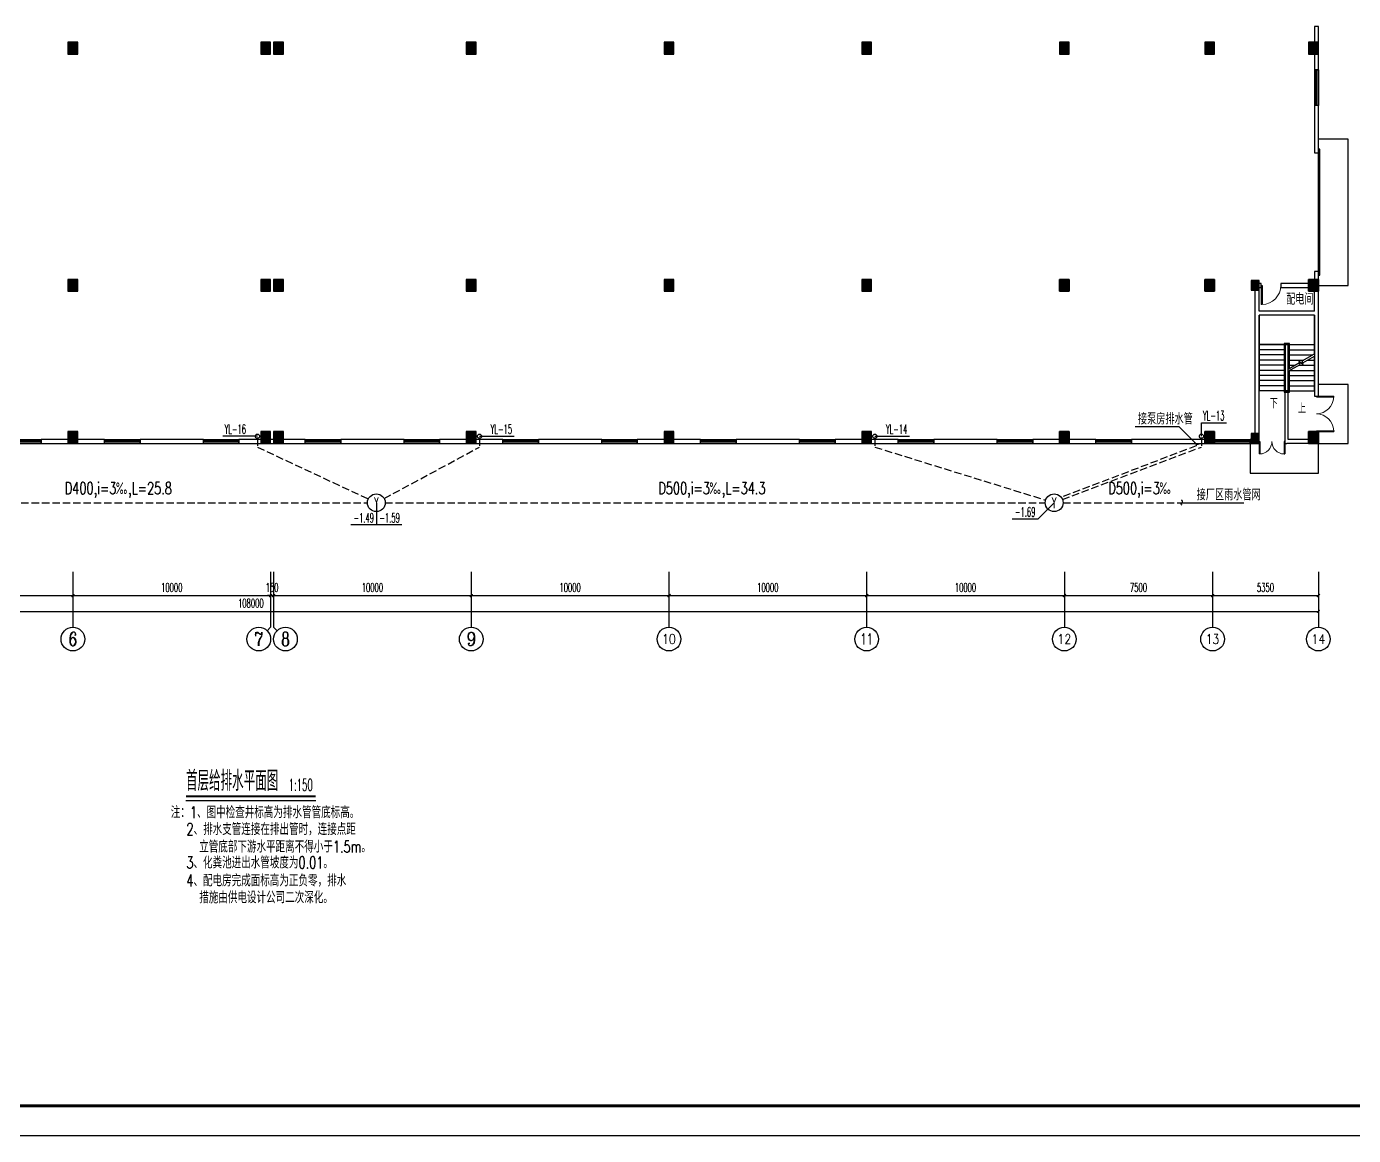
# Model space of a CAD drawing. Extents: x -620248 to 571765, y -684907 to -323071.
# Drawn here: x -190654 to -123532, y -431204 to -375081 of the extents above; entities that cross this region are included whole.
import ezdxf
from ezdxf.enums import TextEntityAlignment as Align

# ---------------------------------------------------------------- set-up
doc = ezdxf.new("R2010")
doc.units = 0
doc.header["$LTSCALE"] = 1000
doc.header["$MEASUREMENT"] = 0
doc.linetypes.add('DASH', pattern=[0.35, 0.25, -0.1])
for name, color, linetype in [('2', 2, 'Continuous'), ('4', 4, 'Continuous'), ('AXIS', 3, 'Continuous'), ('AXIS_TEXT', 7, 'Continuous'), ('DIM_SYMB', 3, 'Continuous'), ('PIPE-污水', 5, 'DASH'), ('PIPE-雨水', 222, 'DASH'), ('PUB_HATCH', 8, 'Continuous'), ('PUB_TITLE', 4, 'Continuous'), ('STAIR', 2, 'Continuous'), ('TWT_LEAD', 3, 'Continuous'), ('TWT_SYMB', 3, 'Continuous'), ('TWT_TEXT', 7, 'Continuous'), ('VPIPE-雨水', 222, 'DASH'), ('WALL', 7, 'Continuous'), ('WELL_雨水', 2, 'Continuous'), ('WINDOW', 4, 'Continuous')]:
    doc.layers.add(name, color=color, linetype=linetype)
doc.styles.add('_TCH_AXIS', font='COMPLEX', dxfattribs={"bigfont": 'GBCBIG'})
doc.styles.add('_TCH_DIM', font='SIMPLEX.shx', dxfattribs={"width": 0.8, "bigfont": 'GBCBIG.shx'})
doc.styles.add('_TCH_DIM_T3', font='SIMPLEX.shx', dxfattribs={"width": 0.564706, "bigfont": 'GBCBIG.shx'})
doc.styles.add('COMPLEX', font='COMPLEX')
doc.styles.add('天正', font='SIMPLEX.shx', dxfattribs={"width": 0.7, "bigfont": 'HZTXT.shx'})
doc.dimstyles.new('_TCH_ARCH&&150', dxfattribs={"dimtxt": 446.25, "dimasz": 150, "dimexe": 375, "dimexo": 450, "dimgap": 189.375, "dimtad": 1, "dimdec": 0, "dimzin": 0, "dimdsep": 46, "dimtxsty": '_TCH_DIM_T3', "dimblk": 'ARCHTICK', "dimcen": 0.09, "dimclrt": 7, "dimazin": 2, "dimtfac": 1, "dimtdec": 0, "dimtix": 1, "dimtmove": 2, "dimatfit": 3, "dimfxl": 1, "dimtolj": 1, "dimtzin": 0, "dimarcsym": 0})

# ---------------------------------------------------------------- blocks, each defined once
blk = doc.blocks.new('A$C2E844E90')
at = {"layer": 'PUB_HATCH'}
for points in [[(44750, -19700), (45250, -19700), (45250, -19100), (44750, -19100)], [(54500, -19700), (55000, -19700), (55000, -19100), (54500, -19100)], [(55150, -19700), (55650, -19700), (55650, -19100), (55150, -19100)], [(64900, -19700), (65400, -19700), (65400, -19100), (64900, -19100)], [(74900, -19700), (75400, -19700), (75400, -19100), (74900, -19100)], [(84900, -19700), (85400, -19700), (85400, -19100), (84900, -19100)], [(94900, -19700), (95400, -19700), (95400, -19100), (94900, -19100)], [(102250, -19700), (102750, -19700), (102750, -19100), (102250, -19100)], [(107500, -19700), (108000, -19700), (108000, -19100), (107500, -19100)], [(44750, -31700), (45250, -31700), (45250, -31100), (44750, -31100)], [(54500, -31700), (55000, -31700), (55000, -31100), (54500, -31100)], [(55150, -31700), (55650, -31700), (55650, -31100), (55150, -31100)], [(64900, -31700), (65400, -31700), (65400, -31100), (64900, -31100)], [(74900, -31700), (75400, -31700), (75400, -31100), (74900, -31100)], [(84900, -31700), (85400, -31700), (85400, -31100), (84900, -31100)], [(94900, -31700), (95400, -31700), (95400, -31100), (94900, -31100)], [(102250, -31700), (102750, -31700), (102750, -31100), (102250, -31100)], [(105000, -31150), (104600, -31150), (104600, -31650), (105000, -31650)], [(107500, -31700), (108000, -31700), (108000, -31100), (107500, -31100)], [(44750, -39400), (45250, -39400), (45250, -38800), (44750, -38800)], [(54500, -39400), (55000, -39400), (55000, -38800), (54500, -38800)], [(55150, -39400), (55650, -39400), (55650, -38800), (55150, -38800)], [(64900, -39400), (65400, -39400), (65400, -38800), (64900, -38800)], [(74900, -39400), (75400, -39400), (75400, -38800), (74900, -38800)], [(84900, -39400), (85400, -39400), (85400, -38800), (84900, -38800)], [(94900, -39400), (95400, -39400), (95400, -38800), (94900, -38800)], [(102250, -39400), (102750, -39400), (102750, -38800), (102250, -38800)], [(105000, -38900), (104600, -38900), (104600, -39400), (105000, -39400)], [(107500, -39400), (108000, -39400), (108000, -38800), (107500, -38800)]]:
    blk.add_hatch(color=7, dxfattribs=at).paths.add_polyline_path(points)
at = {"layer": 'WALL'}
for points in [[(45250, -19100), (44750, -19100), (44750, -19700), (45250, -19700)], [(55000, -19100), (54500, -19100), (54500, -19700), (55000, -19700)], [(55650, -19100), (55150, -19100), (55150, -19700), (55650, -19700)], [(65400, -19100), (64900, -19100), (64900, -19700), (65400, -19700)], [(75400, -19100), (74900, -19100), (74900, -19700), (75400, -19700)], [(85400, -19100), (84900, -19100), (84900, -19700), (85400, -19700)], [(95400, -19100), (94900, -19100), (94900, -19700), (95400, -19700)], [(102750, -19100), (102250, -19100), (102250, -19700), (102750, -19700)], [(108000, -19100), (107500, -19100), (107500, -19700), (108000, -19700)], [(45250, -31100), (44750, -31100), (44750, -31700), (45250, -31700)], [(55000, -31100), (54500, -31100), (54500, -31700), (55000, -31700)], [(55650, -31100), (55150, -31100), (55150, -31700), (55650, -31700)], [(65400, -31100), (64900, -31100), (64900, -31700), (65400, -31700)], [(75400, -31100), (74900, -31100), (74900, -31700), (75400, -31700)], [(85400, -31100), (84900, -31100), (84900, -31700), (85400, -31700)], [(95400, -31100), (94900, -31100), (94900, -31700), (95400, -31700)], [(102750, -31100), (102250, -31100), (102250, -31700), (102750, -31700)], [(104600, -31650), (105000, -31650), (105000, -31150), (104600, -31150)], [(108000, -31100), (107500, -31100), (107500, -31700), (108000, -31700)], [(45250, -38800), (44750, -38800), (44750, -39400), (45250, -39400)], [(55000, -38800), (54500, -38800), (54500, -39400), (55000, -39400)], [(55650, -38800), (55150, -38800), (55150, -39400), (55650, -39400)], [(65400, -38800), (64900, -38800), (64900, -39400), (65400, -39400)], [(75400, -38800), (74900, -38800), (74900, -39400), (75400, -39400)], [(85400, -38800), (84900, -38800), (84900, -39400), (85400, -39400)], [(95400, -38800), (94900, -38800), (94900, -39400), (95400, -39400)], [(102750, -38800), (102250, -38800), (102250, -39400), (102750, -39400)], [(104600, -39400), (105000, -39400), (105000, -38900), (104600, -38900)], [(108000, -38800), (107500, -38800), (107500, -39400), (108000, -39400)]]:
    blk.add_lwpolyline(points, close=True, dxfattribs=at)
blk = doc.blocks.new('$DorLib2D$00000002')
for p, q in [((-0.5, 0), (-0.5, 0.4875)), ((-0.475, 0.4875), (-0.5, 0.4875)), ((-0.475, 0), (-0.475, 0.4875)), ((0.475, 0), (0.475, 0.4875)), ((0.475, 0.4875), (0.5, 0.4875)), ((0.5, 0), (0.5, 0.4875)), ((-0.5, 0), (-0.475, 0)), ((0.5, 0), (0.475, 0))]:
    blk.add_line(p, q)
at = {"lineweight": 13}
for centre, start, end in [((-0.4875, 0), 0, 88.53072), ((0.4875, 0), 91.46928, 180)]:
    blk.add_arc(centre, 0.4875, start, end, dxfattribs=at)
blk = doc.blocks.new('$DorLib2D$00000126')
at = {"color": 0, "linetype": 'Continuous'}
for p, q in [((-0.532, 0.5), (-0.532, 0.9)), ((0.532, 0.9), (0.532, 0.5))]:
    blk.add_line(p, q, dxfattribs=at)
at = {"color": 0, "linetype": 'DASH'}
for p, q in [((-0.532, 0.9), (0.532, 0.9)), ((-0.532, 0.5), (0.532, 0.5))]:
    blk.add_line(p, q, dxfattribs=at)
blk = doc.blocks.new('_ArchTick')
at = {"color": 0, "linetype": 'ByBlock', "const_width": 0.4}
blk.add_lwpolyline([(-0.5, -0.5), (0.5, 0.5)], dxfattribs=at)
blk = doc.blocks.new('*D212')
at = {"layer": 'AXIS', "color": 0, "lineweight": -2, "transparency": 16777216}
for p, q in [((7700, 1550), (7700, -375)), ((115700, 1550), (115700, -375)), ((7700, 0), (115700, 0))]:
    blk.add_line(p, q, dxfattribs=at)
at = {"layer": 'Defpoints', "color": 0, "transparency": 16777216}
for p in [(7700, 2000), (115700, 2000), (115700, 0)]:
    blk.add_point(p, dxfattribs=at)
at = {"layer": 'AXIS', "color": 0, "lineweight": -2, "transparency": 16777216, "xscale": 150, "yscale": 150, "zscale": 150, "rotation": 180}
blk.add_blockref('_ArchTick', (7700, 0), dxfattribs=at)
at = {"layer": 'AXIS', "color": 0, "lineweight": -2, "transparency": 16777216, "xscale": 150, "yscale": 150, "zscale": 150}
blk.add_blockref('_ArchTick', (115700, 0), dxfattribs=at)
at = {"layer": 'AXIS', "color": 7, "transparency": 16777216, "insert": (61700, 412), "char_height": 446.2, "attachment_point": 5, "style": '_TCH_DIM_T3'}
blk.add_mtext('\\A1;108000', dxfattribs=at)
blk = doc.blocks.new('*D217')
at = {"layer": 'AXIS', "color": 0, "lineweight": -2, "transparency": 16777216}
for p, q in [((42700, 1550), (42700, 425)), ((52700, 1550), (52700, 425)), ((42700, 800), (52700, 800))]:
    blk.add_line(p, q, dxfattribs=at)
at = {"layer": 'Defpoints', "color": 0, "transparency": 16777216}
for p in [(42700, 2000), (52700, 2000), (52700, 800)]:
    blk.add_point(p, dxfattribs=at)
at = {"layer": 'AXIS', "color": 0, "lineweight": -2, "transparency": 16777216, "xscale": 150, "yscale": 150, "zscale": 150, "rotation": 180}
blk.add_blockref('_ArchTick', (42700, 800), dxfattribs=at)
at = {"layer": 'AXIS', "color": 0, "lineweight": -2, "transparency": 16777216, "xscale": 150, "yscale": 150, "zscale": 150}
blk.add_blockref('_ArchTick', (52700, 800), dxfattribs=at)
at = {"layer": 'AXIS', "color": 7, "transparency": 16777216, "insert": (47700, 1212), "char_height": 446.2, "attachment_point": 5, "style": '_TCH_DIM_T3'}
blk.add_mtext('\\A1;10000', dxfattribs=at)
blk = doc.blocks.new('*D218')
at = {"layer": 'AXIS', "color": 0, "lineweight": -2, "transparency": 16777216}
for p, q in [((52700, 1550), (52700, 425)), ((62700, 1550), (62700, 425)), ((52700, 800), (62700, 800))]:
    blk.add_line(p, q, dxfattribs=at)
at = {"layer": 'Defpoints', "color": 0, "transparency": 16777216}
for p in [(52700, 2000), (62700, 2000), (62700, 800)]:
    blk.add_point(p, dxfattribs=at)
at = {"layer": 'AXIS', "color": 0, "lineweight": -2, "transparency": 16777216, "xscale": 150, "yscale": 150, "zscale": 150, "rotation": 180}
blk.add_blockref('_ArchTick', (52700, 800), dxfattribs=at)
at = {"layer": 'AXIS', "color": 0, "lineweight": -2, "transparency": 16777216, "xscale": 150, "yscale": 150, "zscale": 150}
blk.add_blockref('_ArchTick', (62700, 800), dxfattribs=at)
at = {"layer": 'AXIS', "color": 7, "transparency": 16777216, "insert": (57700, 1212), "char_height": 446.2, "attachment_point": 5, "style": '_TCH_DIM_T3'}
blk.add_mtext('\\A1;10000', dxfattribs=at)
blk = doc.blocks.new('*D219')
at = {"layer": 'AXIS', "color": 0, "lineweight": -2, "transparency": 16777216}
for p, q in [((62700, 1550), (62700, 425)), ((62850, 1550), (62850, 425)), ((62700, 800), (62550, 800)), ((62700, 800), (62850, 800)), ((62850, 800), (63000, 800))]:
    blk.add_line(p, q, dxfattribs=at)
at = {"layer": 'Defpoints', "color": 0, "transparency": 16777216}
for p in [(62700, 2000), (62850, 2000), (62850, 800)]:
    blk.add_point(p, dxfattribs=at)
at = {"layer": 'AXIS', "color": 0, "lineweight": -2, "transparency": 16777216, "xscale": 150, "yscale": 150, "zscale": 150}
blk.add_blockref('_ArchTick', (62700, 800), dxfattribs=at)
at = {"layer": 'AXIS', "color": 0, "lineweight": -2, "transparency": 16777216, "xscale": 150, "yscale": 150, "zscale": 150, "rotation": 180}
blk.add_blockref('_ArchTick', (62850, 800), dxfattribs=at)
at = {"layer": 'AXIS', "color": 7, "transparency": 16777216, "insert": (62775, 1212), "char_height": 446.2, "attachment_point": 5, "style": '_TCH_DIM_T3'}
blk.add_mtext('\\A1;150', dxfattribs=at)
blk = doc.blocks.new('*D220')
at = {"layer": 'AXIS', "color": 0, "lineweight": -2, "transparency": 16777216}
for p, q in [((62850, 1550), (62850, 425)), ((72850, 1550), (72850, 425)), ((62850, 800), (72850, 800))]:
    blk.add_line(p, q, dxfattribs=at)
at = {"layer": 'Defpoints', "color": 0, "transparency": 16777216}
for p in [(62850, 2000), (72850, 2000), (72850, 800)]:
    blk.add_point(p, dxfattribs=at)
at = {"layer": 'AXIS', "color": 0, "lineweight": -2, "transparency": 16777216, "xscale": 150, "yscale": 150, "zscale": 150, "rotation": 180}
blk.add_blockref('_ArchTick', (62850, 800), dxfattribs=at)
at = {"layer": 'AXIS', "color": 0, "lineweight": -2, "transparency": 16777216, "xscale": 150, "yscale": 150, "zscale": 150}
blk.add_blockref('_ArchTick', (72850, 800), dxfattribs=at)
at = {"layer": 'AXIS', "color": 7, "transparency": 16777216, "insert": (67850, 1212), "char_height": 446.2, "attachment_point": 5, "style": '_TCH_DIM_T3'}
blk.add_mtext('\\A1;10000', dxfattribs=at)
blk = doc.blocks.new('*D221')
at = {"layer": 'AXIS', "color": 0, "lineweight": -2, "transparency": 16777216}
for p, q in [((72850, 1550), (72850, 425)), ((82850, 1550), (82850, 425)), ((72850, 800), (82850, 800))]:
    blk.add_line(p, q, dxfattribs=at)
at = {"layer": 'Defpoints', "color": 0, "transparency": 16777216}
for p in [(72850, 2000), (82850, 2000), (82850, 800)]:
    blk.add_point(p, dxfattribs=at)
at = {"layer": 'AXIS', "color": 0, "lineweight": -2, "transparency": 16777216, "xscale": 150, "yscale": 150, "zscale": 150, "rotation": 180}
blk.add_blockref('_ArchTick', (72850, 800), dxfattribs=at)
at = {"layer": 'AXIS', "color": 0, "lineweight": -2, "transparency": 16777216, "xscale": 150, "yscale": 150, "zscale": 150}
blk.add_blockref('_ArchTick', (82850, 800), dxfattribs=at)
at = {"layer": 'AXIS', "color": 7, "transparency": 16777216, "insert": (77850, 1212), "char_height": 446.2, "attachment_point": 5, "style": '_TCH_DIM_T3'}
blk.add_mtext('\\A1;10000', dxfattribs=at)
blk = doc.blocks.new('*D222')
at = {"layer": 'AXIS', "color": 0, "lineweight": -2, "transparency": 16777216}
for p, q in [((82850, 1550), (82850, 425)), ((92850, 1550), (92850, 425)), ((82850, 800), (92850, 800))]:
    blk.add_line(p, q, dxfattribs=at)
at = {"layer": 'Defpoints', "color": 0, "transparency": 16777216}
for p in [(82850, 2000), (92850, 2000), (92850, 800)]:
    blk.add_point(p, dxfattribs=at)
at = {"layer": 'AXIS', "color": 0, "lineweight": -2, "transparency": 16777216, "xscale": 150, "yscale": 150, "zscale": 150, "rotation": 180}
blk.add_blockref('_ArchTick', (82850, 800), dxfattribs=at)
at = {"layer": 'AXIS', "color": 0, "lineweight": -2, "transparency": 16777216, "xscale": 150, "yscale": 150, "zscale": 150}
blk.add_blockref('_ArchTick', (92850, 800), dxfattribs=at)
at = {"layer": 'AXIS', "color": 7, "transparency": 16777216, "insert": (87850, 1212), "char_height": 446.2, "attachment_point": 5, "style": '_TCH_DIM_T3'}
blk.add_mtext('\\A1;10000', dxfattribs=at)
blk = doc.blocks.new('*D223')
at = {"layer": 'AXIS', "color": 0, "lineweight": -2, "transparency": 16777216}
for p, q in [((92850, 1550), (92850, 425)), ((102850, 1550), (102850, 425)), ((92850, 800), (102850, 800))]:
    blk.add_line(p, q, dxfattribs=at)
at = {"layer": 'Defpoints', "color": 0, "transparency": 16777216}
for p in [(92850, 2000), (102850, 2000), (102850, 800)]:
    blk.add_point(p, dxfattribs=at)
at = {"layer": 'AXIS', "color": 0, "lineweight": -2, "transparency": 16777216, "xscale": 150, "yscale": 150, "zscale": 150, "rotation": 180}
blk.add_blockref('_ArchTick', (92850, 800), dxfattribs=at)
at = {"layer": 'AXIS', "color": 0, "lineweight": -2, "transparency": 16777216, "xscale": 150, "yscale": 150, "zscale": 150}
blk.add_blockref('_ArchTick', (102850, 800), dxfattribs=at)
at = {"layer": 'AXIS', "color": 7, "transparency": 16777216, "insert": (97850, 1212), "char_height": 446.2, "attachment_point": 5, "style": '_TCH_DIM_T3'}
blk.add_mtext('\\A1;10000', dxfattribs=at)
blk = doc.blocks.new('*D224')
at = {"layer": 'AXIS', "color": 0, "lineweight": -2, "transparency": 16777216}
for p, q in [((102850, 1550), (102850, 425)), ((110350, 1550), (110350, 425)), ((102850, 800), (110350, 800))]:
    blk.add_line(p, q, dxfattribs=at)
at = {"layer": 'Defpoints', "color": 0, "transparency": 16777216}
for p in [(102850, 2000), (110350, 2000), (110350, 800)]:
    blk.add_point(p, dxfattribs=at)
at = {"layer": 'AXIS', "color": 0, "lineweight": -2, "transparency": 16777216, "xscale": 150, "yscale": 150, "zscale": 150, "rotation": 180}
blk.add_blockref('_ArchTick', (102850, 800), dxfattribs=at)
at = {"layer": 'AXIS', "color": 0, "lineweight": -2, "transparency": 16777216, "xscale": 150, "yscale": 150, "zscale": 150}
blk.add_blockref('_ArchTick', (110350, 800), dxfattribs=at)
at = {"layer": 'AXIS', "color": 7, "transparency": 16777216, "insert": (106600, 1212), "char_height": 446.2, "attachment_point": 5, "style": '_TCH_DIM_T3'}
blk.add_mtext('\\A1;7500', dxfattribs=at)
blk = doc.blocks.new('*D225')
at = {"layer": 'AXIS', "color": 0, "lineweight": -2, "transparency": 16777216}
for p, q in [((110350, 1550), (110350, 425)), ((115700, 1550), (115700, 425)), ((110350, 800), (115700, 800))]:
    blk.add_line(p, q, dxfattribs=at)
at = {"layer": 'Defpoints', "color": 0, "transparency": 16777216}
for p in [(110350, 2000), (115700, 2000), (115700, 800)]:
    blk.add_point(p, dxfattribs=at)
at = {"layer": 'AXIS', "color": 0, "lineweight": -2, "transparency": 16777216, "xscale": 150, "yscale": 150, "zscale": 150, "rotation": 180}
blk.add_blockref('_ArchTick', (110350, 800), dxfattribs=at)
at = {"layer": 'AXIS', "color": 0, "lineweight": -2, "transparency": 16777216, "xscale": 150, "yscale": 150, "zscale": 150}
blk.add_blockref('_ArchTick', (115700, 800), dxfattribs=at)
at = {"layer": 'AXIS', "color": 7, "transparency": 16777216, "insert": (113025, 1212), "char_height": 446.2, "attachment_point": 5, "style": '_TCH_DIM_T3'}
blk.add_mtext('\\A1;5350', dxfattribs=at)
blk = doc.blocks.new('$DorLib2D$00000001')
for p, q in [((0.45, 0.975), (0.5, 0.975)), ((0.45, 0), (0.45, 0.975)), ((0.5, 0), (0.5, 0.975)), ((0.5, 0), (0.45, 0))]:
    blk.add_line(p, q)
at = {"lineweight": 13}
blk.add_arc((0.475, 0), 0.975, 91.46928, 180, dxfattribs=at)
blk = doc.blocks.new('$TCHSYS$WIN2D')
for p, q in [((-0.5, 0.5), (0.5, 0.5)), ((-0.5, 0.5), (-0.5, -0.5)), ((0.5, 0.5), (0.5, -0.5)), ((0.5, 0.167), (-0.5, 0.167)), ((0.5, -0.167), (-0.5, -0.167)), ((-0.5, -0.5), (0.5, -0.5))]:
    blk.add_line(p, q)
blk = doc.blocks.new('_AXISO')
blk.add_circle((0, 0), 0.5)
at = {"layer": 'AXIS_TEXT', "style": 'COMPLEX', "width": 1.041667}
blk.add_attdef('A', text='', height=0.56, dxfattribs=at).set_placement((-0.25, -0.28), (0.25, -0.28), align=Align.FIT)
blk = doc.blocks.new('$TWTSYS$00000247')
at = {"elevation": 0}
blk.add_lwpolyline([(7, -101, -0.575183), (0, 0, 0.604745), (-11, 101, 16.924828)], format="xyb", dxfattribs=at)
blk = doc.blocks.new('$TwtSys$00000187')
blk.add_circle((0, 0, 0), 0.5)
blk = doc.blocks.new('A$C1DF5696A')
at = {"color": 6}
for points in [[(102600, 16800), (103100, 16800), (103100, 16200), (102600, 16200)], [(109950, 16800), (110450, 16800), (110450, 16200), (109950, 16200)], [(115200, 16800), (115700, 16800), (115700, 16200), (115200, 16200)], [(102600, 9100), (103100, 9100), (103100, 8500), (102600, 8500)], [(109950, 9100), (110450, 9100), (110450, 8500), (109950, 8500)], [(115200, 9100), (115700, 9100), (115700, 8500), (115200, 8500)]]:
    blk.add_lwpolyline(points, close=True, dxfattribs=at)
at = {"layer": '4'}
for p, q in [((117200, 11491.2), (115700, 11491.2)), ((117200, 8500), (117200, 11491.2)), ((115700, 8500), (117200, 8500))]:
    blk.add_line(p, q, dxfattribs=at)
for points in [[(115700, 16500), (117200, 16500), (117200, 23900), (115700, 23900)], [(112250, 8500), (112250, 7000), (115700, 7000), (115700, 8500)]]:
    blk.add_lwpolyline(points, dxfattribs=at)
at = {"layer": 'AXIS'}
for p, q in [((52700, 2000), (52700, -800)), ((62700, 2000), (62700, -800)), ((62850, 2000), (62850, -800)), ((72850, 2000), (72850, -800)), ((82850, 2000), (82850, -800)), ((92850, 2000), (92850, -800)), ((102850, 2000), (102850, -800)), ((110350, 2000), (110350, -800)), ((115700, 2000), (115700, -800)), ((62524.3, -975.7), (62700, -800)), ((63025.7, -975.7), (62850, -800))]:
    blk.add_line(p, q, dxfattribs=at)
at = {"layer": 'DIM_SYMB'}
for points in [[(113362.9, 10964.8, 0, 0, 0), (113362.9, 12682.3, 120, 0, 0), (113362.9, 13132.3, 0, 0, 0)], [(114798.7, 10712, 0, 0, 0), (114798.7, 11928.9, 120, 0, 0), (114798.7, 12378.9, 0, 0, 0)]]:
    blk.add_lwpolyline(points, format="xyseb", dxfattribs=at)
at = {"layer": 'STAIR'}
for p, q in [((115500, 15000), (112700, 15000)), ((112700, 15000), (112700, 13500)), ((115500, 13500), (115500, 15000)), ((112700, 13500), (112700, 11160)), ((113965, 13500), (112700, 13500)), ((112700, 13500), (113965, 13500)), ((114235, 13560), (113965, 13560)), ((113965, 13560), (113965, 11100)), ((114025, 13500), (114025, 11160)), ((114175, 13500), (114025, 13500)), ((114025, 13500), (114025, 11160)), ((114025, 13500), (114175, 13500)), ((114175, 12265.2), (114175, 13500)), ((114175, 12265.2), (114175, 13500)), ((114235, 12299.9), (114235, 13560)), ((114235, 13500), (115500, 13500)), ((114235, 13500), (115500, 13500)), ((115500, 13030.2), (115500, 13500)), ((113965, 13240), (112700, 13240)), ((113965, 12980), (112700, 12980)), ((114235, 13240), (115500, 13240)), ((114235, 12980), (115413, 12980)), ((114884.6, 12674.9), (115500, 13030.2)), ((114911.4, 12574.9), (115500, 12914.8)), ((115500, 11160), (115500, 12914.8)), ((113965, 12720), (112700, 12720)), ((113965, 12460), (112700, 12460)), ((113965, 12200), (112700, 12200)), ((114175, 12265.2), (114746.3, 12595.1)), ((114175, 12149.8), (114773.1, 12495.1)), ((114175, 11160), (114175, 12149.8)), ((114175, 11160), (114175, 12149.8)), ((114235, 12720), (114962.7, 12720)), ((114235, 12460), (114512.3, 12460)), ((114235, 11100), (114235, 12184.4)), ((114262, 12200), (115500, 12200)), ((114712.3, 12460), (115500, 12460)), ((114773.1, 12495.1), (114726.9, 12667.4)), ((114726.9, 12667.4), (114933, 12494.5)), ((114933, 12494.5), (114884.6, 12674.9)), ((115162.7, 12720), (115500, 12720)), ((113965, 11940), (112700, 11940)), ((113965, 11680), (112700, 11680)), ((113965, 11420), (112700, 11420)), ((114235, 11940), (115500, 11940)), ((114235, 11680), (115500, 11680)), ((114235, 11420), (115500, 11420)), ((113965, 11160), (112700, 11160)), ((113965, 11100), (114235, 11100)), ((114025, 11160), (114175, 11160)), ((114175, 11160), (114025, 11160)), ((114235, 11160), (115500, 11160))]:
    blk.add_line(p, q, dxfattribs=at)
at = {"layer": 'WALL'}
for p, q in [((115700, 29600), (115500, 29600)), ((115500, 29600), (115500, 27400)), ((115700, 27400), (115700, 29600)), ((115500, 27400), (115700, 27400)), ((115700, 25600), (115500, 25600)), ((115500, 25600), (115500, 23200)), ((115700, 23200), (115700, 25600)), ((115500, 23200), (115700, 23200)), ((115700, 17200), (115500, 17200)), ((115500, 17200), (115500, 16600)), ((115700, 16500), (115700, 17200)), ((112800, 16600), (112500, 16600)), ((112500, 15100), (112500, 16600)), ((112700, 16400), (112800, 16400)), ((112700, 15200), (112700, 16400)), ((112800, 16400), (112800, 16600)), ((115500, 16600), (113800, 16600)), ((113800, 16600), (113800, 16400)), ((113800, 16400), (115500, 16400)), ((115500, 15200), (115500, 16400)), ((115700, 15100), (115700, 16500)), ((112500, 8700), (112500, 15100)), ((115500, 15200), (112700, 15200)), ((115500, 15000), (112700, 15000)), ((112700, 8700), (112700, 15000)), ((115500, 15000), (115500, 10900)), ((115700, 10900), (115700, 15100)), ((114025, 8700), (114025, 13560)), ((114025, 13560), (114175, 13560)), ((114175, 8700), (114175, 13560)), ((115500, 10900), (115700, 10900)), ((115700, 9100), (115500, 9100)), ((115500, 9100), (115500, 8700)), ((115700, 8500), (115700, 9100)), ((54300, 8700), (51100, 8700)), ((51100, 8700), (51100, 8500)), ((51100, 8500), (54300, 8500)), ((54300, 8500), (54300, 8700)), ((59300, 8700), (56100, 8700)), ((56100, 8700), (56100, 8500)), ((56100, 8500), (59300, 8500)), ((59300, 8500), (59300, 8700)), ((64450, 8700), (61100, 8700)), ((61100, 8700), (61100, 8500)), ((61100, 8500), (64450, 8500)), ((64450, 8500), (64450, 8700)), ((69450, 8700), (66250, 8700)), ((66250, 8700), (66250, 8500)), ((66250, 8500), (69450, 8500)), ((69450, 8500), (69450, 8700)), ((74450, 8700), (71250, 8700)), ((71250, 8700), (71250, 8500)), ((71250, 8500), (74450, 8500)), ((74450, 8500), (74450, 8700)), ((79450, 8700), (76250, 8700)), ((76250, 8700), (76250, 8500)), ((76250, 8500), (79450, 8500)), ((79450, 8500), (79450, 8700)), ((84450, 8700), (81250, 8700)), ((81250, 8700), (81250, 8500)), ((81250, 8500), (84450, 8500)), ((84450, 8500), (84450, 8700)), ((89450, 8700), (86250, 8700)), ((86250, 8700), (86250, 8500)), ((86250, 8500), (89450, 8500)), ((89450, 8500), (89450, 8700)), ((94450, 8700), (91250, 8700)), ((91250, 8700), (91250, 8500)), ((91250, 8500), (94450, 8500)), ((94450, 8500), (94450, 8700)), ((99450, 8700), (96250, 8700)), ((96250, 8700), (96250, 8500)), ((96250, 8500), (99450, 8500)), ((99450, 8500), (99450, 8700)), ((104450, 8700), (101250, 8700)), ((101250, 8700), (101250, 8500)), ((101250, 8500), (104450, 8500)), ((104450, 8500), (104450, 8700)), ((110450, 8700), (106250, 8700)), ((106250, 8700), (106250, 8500)), ((106250, 8500), (110450, 8500)), ((110450, 8500), (110450, 8700)), ((112500, 8700), (112250, 8700)), ((112250, 8700), (112250, 8500)), ((112250, 8500), (112600, 8500)), ((112600, 8500), (112700, 8500)), ((112700, 8500), (112700, 8700)), ((114025, 8700), (114000, 8700)), ((114000, 8700), (114000, 8500)), ((114000, 8500), (114100, 8500)), ((115700, 8500), (114100, 8500)), ((115500, 8700), (114175, 8700))]:
    blk.add_line(p, q, dxfattribs=at)
blk.add_blockref('A$C2E844E90', (7700, 47900))
at = {"layer": 'AXIS'}
ref = blk.add_blockref('_AXISO', (52700, -1400), dxfattribs=dict(at, xscale=1200, yscale=1200, zscale=1200))
ref.add_attrib('A', '6', dxfattribs={"layer": 'AXIS_TEXT', "height": 698.9, "style": '_TCH_AXIS'}).set_placement((52467, -1749.5), (52933, -1749.5), align=Align.FIT)
ref = blk.add_blockref('_AXISO', (62100, -1400), dxfattribs=dict(at, xscale=1200, yscale=1200, zscale=1200))
ref.add_attrib('A', '7', dxfattribs={"layer": 'AXIS_TEXT', "height": 698.9, "style": '_TCH_AXIS'}).set_placement((61867, -1749.5), (62333, -1749.5), align=Align.FIT)
ref = blk.add_blockref('_AXISO', (63450, -1400), dxfattribs=dict(at, xscale=1200, yscale=1200, zscale=1200))
ref.add_attrib('A', '8', dxfattribs={"layer": 'AXIS_TEXT', "height": 698.9, "style": '_TCH_AXIS'}).set_placement((63217, -1749.5), (63683, -1749.5), align=Align.FIT)
ref = blk.add_blockref('_AXISO', (72850, -1400), dxfattribs=dict(at, xscale=1200, yscale=1200, zscale=1200))
ref.add_attrib('A', '9', dxfattribs={"layer": 'AXIS_TEXT', "height": 698.9, "style": '_TCH_AXIS'}).set_placement((72617, -1749.5), (73083, -1749.5), align=Align.FIT)
ref = blk.add_blockref('_AXISO', (82850, -1400), dxfattribs=dict(at, xscale=1200, yscale=1200, zscale=1200))
ref.add_attrib('A', '10', dxfattribs={"layer": 'AXIS_TEXT', "height": 492.67, "style": '_TCH_AXIS'}).set_placement((82509.8, -1646.3), (83190.2, -1646.3), align=Align.FIT)
ref = blk.add_blockref('_AXISO', (92850, -1400), dxfattribs=dict(at, xscale=1200, yscale=1200, zscale=1200))
ref.add_attrib('A', '11', dxfattribs={"layer": 'AXIS_TEXT', "height": 553.14, "style": '_TCH_AXIS'}).set_placement((92533.9, -1676.6), (93166.1, -1676.6), align=Align.FIT)
ref = blk.add_blockref('_AXISO', (102850, -1400), dxfattribs=dict(at, xscale=1200, yscale=1200, zscale=1200))
ref.add_attrib('A', '12', dxfattribs={"layer": 'AXIS_TEXT', "height": 492.67, "style": '_TCH_AXIS'}).set_placement((102509.8, -1646.3), (103190.2, -1646.3), align=Align.FIT)
ref = blk.add_blockref('_AXISO', (110350, -1400), dxfattribs=dict(at, xscale=1200, yscale=1200, zscale=1200))
ref.add_attrib('A', '13', dxfattribs={"layer": 'AXIS_TEXT', "height": 492.67, "style": '_TCH_AXIS'}).set_placement((110009.8, -1646.3), (110690.2, -1646.3), align=Align.FIT)
ref = blk.add_blockref('_AXISO', (115700, -1400), dxfattribs=dict(at, xscale=1200, yscale=1200, zscale=1200))
ref.add_attrib('A', '14', dxfattribs={"layer": 'AXIS_TEXT', "height": 471.11, "style": '_TCH_AXIS'}).set_placement((115352.3, -1635.6), (116047.7, -1635.6), align=Align.FIT)
at = {"layer": 'WINDOW'}
for name, p, xscale, yscale, zscale, rotation in [('$TCHSYS$WIN2D', (115600, 26500), -1800, -200, -1800, 90), ('$DorLib2D$00000126', (115600, 20200), 6000, -200, 6000, 90), ('$DorLib2D$00000001', (113300, 16500), 1000, 1000, 1000, 180), ('$DorLib2D$00000002', (115600, 10000), 1800, -1800, 1800, 90), ('$TCHSYS$WIN2D', (50200, 8600), -1800, 200, -1800, 179.9999999997923), ('$TCHSYS$WIN2D', (55200, 8600), -1800, 200, -1800, 179.9999999997923), ('$TCHSYS$WIN2D', (60200, 8600), -1800, 200, -1800, 179.9999999997923), ('$TCHSYS$WIN2D', (65350, 8600), -1800, 200, -1800, 179.9999999997923), ('$TCHSYS$WIN2D', (70350, 8600), -1800, 200, -1800, 179.9999999997923), ('$TCHSYS$WIN2D', (75350, 8600), -1800, 200, -1800, 179.9999999997923), ('$TCHSYS$WIN2D', (80350, 8600), -1800, 200, -1800, 179.9999999997923), ('$TCHSYS$WIN2D', (85350, 8600), -1800, 200, -1800, 179.9999999997923), ('$TCHSYS$WIN2D', (90350, 8600), -1800, 200, -1800, 179.9999999997923), ('$TCHSYS$WIN2D', (95350, 8600), -1800, 200, -1800, 179.9999999997923), ('$TCHSYS$WIN2D', (100350, 8600), -1800, 200, -1800, 179.9999999997923), ('$TCHSYS$WIN2D', (105350, 8600), -1800, 200, -1800, 179.9999999997923), ('$TCHSYS$WIN2D', (111350, 8600), -1800, 200, -1800, 179.9999999997923), ('$DorLib2D$00000002', (113350, 8600), 1300, 1300, 1300, 179.9999999916979)]:
    blk.add_blockref(name, p, dxfattribs=dict(at, xscale=xscale, yscale=yscale, zscale=zscale, rotation=rotation))
at = {"layer": 'DIM_SYMB', "color": 7, "style": '_TCH_DIM', "width": 0.8}
for s, p in [('下', (113248.9, 10282.3)), ('上', (114673.6, 10029.5))]:
    blk.add_text(s, height=506.4, dxfattribs=at).set_placement(p)
at = {"layer": 'TWT_TEXT', "style": '_TCH_DIM', "width": 0.8}
blk.add_text('配电间', height=578.72, dxfattribs=at).set_placement((114067.8, 15521.4))
at = {"layer": 'AXIS'}
for p1, p2, distance, picture, middle in [((7700, 2000), (115700, 2000), -2000, '*D212', (61700, 412.5)), ((42700, 2000), (52700, 2000), -1200, '*D217', (47700, 1212.5)), ((52700, 2000), (62700, 2000), -1200, '*D218', (57700, 1212.5)), ((62700, 2000), (62850, 2000), -1200, '*D219', (62775, 1212.5)), ((62850, 2000), (72850, 2000), -1200, '*D220', (67850, 1212.5)), ((72850, 2000), (82850, 2000), -1200, '*D221', (77850, 1212.5)), ((82850, 2000), (92850, 2000), -1200, '*D222', (87850, 1212.5)), ((92850, 2000), (102850, 2000), -1200, '*D223', (97850, 1212.5)), ((102850, 2000), (110350, 2000), -1200, '*D224', (106600, 1212.5)), ((110350, 2000), (115700, 2000), -1200, '*D225', (113025, 1212.5))]:
    dim = blk.add_aligned_dim(p1=p1, p2=p2, distance=distance, dimstyle='_TCH_ARCH&&150', dxfattribs=at)
    dim.commit()
    dim.dimension.update_dxf_attribs({"geometry": picture, "text_midpoint": middle})

msp = doc.modelspace()

# ---------------------------------------------------------------- linework, layer by layer
at = {"layer": 'DIM_SYMB', "const_width": 105}
msp.add_lwpolyline([(-182588, -414039.7), (-176026.7, -414039.7)], dxfattribs=at)
at = {"layer": 'DIM_SYMB'}
msp.add_lwpolyline([(-182588, -414249.7), (-176026.7, -414249.7)], dxfattribs=at)
at = {"layer": 'PIPE-污水', "linetype": 'DASH', "ltscale": 1.5}
for p, q in [((-131484, -396307.6), (-138276.4, -398884.6)), ((-131484, -396208.4), (-131484, -396307.6))]:
    msp.add_line(p, q, dxfattribs=at)
at = {"layer": 'PIPE-雨水', "linetype": 'DASH', "ltscale": 1.5}
for p, q in [((-178972.8, -395920.2), (-178972.8, -396365.2)), ((-167741.9, -395920.2), (-167741.9, -396365.2)), ((-147741.9, -395920.2), (-147741.9, -396365.2)), ((-131222.8, -395920.2), (-131222.8, -396365.2)), ((-178972.8, -396365.2), (-173367.2, -398989.8)), ((-172563.6, -398966.9), (-167741.9, -396365.2)), ((-147741.9, -396365.2), (-139102.7, -399047.2)), ((-138252, -399021.6), (-131222.8, -396365.2)), ((-198272.8, -399180.6), (-173409.7, -399180.6)), ((-172509.7, -399180.6), (-139122.9, -399180.6)), ((-138222.9, -399180.6), (-132211.7, -399180.6))]:
    msp.add_line(p, q, dxfattribs=at)
at = {"layer": 'PUB_TITLE'}
msp.add_lwpolyline([(-247209.4, -431203.7), (-89559.4, -431203.7), (-89559.4, -342103.7), (-247209.4, -342103.7)], close=True, dxfattribs=at)
at = {"layer": 'PUB_TITLE', "const_width": 150}
msp.add_lwpolyline([(-243459.4, -429703.7), (-91059.4, -429703.7), (-91059.4, -343603.7), (-243459.4, -343603.7)], close=True, dxfattribs=at)
at = {"layer": 'TWT_LEAD'}
for p, q in [((-132350.6, -395341.9), (-134571.3, -395341.9)), ((-131483.7, -396208.7), (-132350.6, -395341.9)), ((-131222.8, -395815.2), (-131222.8, -395131.8)), ((-131222.8, -395131.8), (-129961.2, -395131.8)), ((-179458.9, -395815.2), (-180720.6, -395815.2)), ((-178972.8, -395815.2), (-179458.9, -395815.2)), ((-167741.9, -395815.2), (-167255.8, -395815.2)), ((-167255.8, -395815.2), (-165994.1, -395815.2)), ((-147741.9, -395815.2), (-147255.8, -395815.2)), ((-147255.8, -395815.2), (-145994.1, -395815.2)), ((-172959.7, -399180.6), (-172959.7, -400305.4)), ((-138672.9, -399180.6), (-139499.9, -400007.6)), ((-132211.7, -399180.6), (-131589.4, -399180.6)), ((-131589.4, -399180.6), (-129069.9, -399180.6)), ((-139499.9, -400007.6), (-140791.6, -400007.6)), ((-172959.7, -400305.4), (-174251.4, -400305.4)), ((-171667.4, -400305.4), (-172959.7, -400305.4))]:
    msp.add_line(p, q, dxfattribs=at)
at = {"layer": 'TWT_SYMB'}
for points in [[(-187715.6, -398980.6, 0, 0, 0), (-184513.6, -398980.6, 120, 0, 0), (-184063.6, -398980.6, 0, 0, 0)], [(-157690.6, -398980.6, 0, 0, 0), (-154488.6, -398980.6, 120, 0, 0), (-154038.6, -398980.6, 0, 0, 0)], [(-135589, -398980.6, 0, 0, 0), (-133501.6, -398980.6, 120, 0, 0), (-133051.6, -398980.6, 0, 0, 0)]]:
    msp.add_lwpolyline(points, format="xyseb", dxfattribs=at)
at = {"layer": 'VPIPE-雨水', "linetype": 'Continuous'}
for centre in [(-178972.8, -395815.2), (-167741.9, -395815.2), (-147741.9, -395815.2), (-131222.8, -395815.2)]:
    msp.add_circle(centre, 105, dxfattribs=at)

# ---------------------------------------------------------------- block references
at = {"layer": '2', "xscale": 1.3, "yscale": 1.3, "zscale": 1.3, "rotation": 90}
msp.add_blockref('$TWTSYS$00000247', (-131484.1, -396208.7, 0), dxfattribs=at)
at = {"layer": '2', "xscale": 1.3, "yscale": 1.3, "zscale": 1.3}
msp.add_blockref('$TWTSYS$00000247', (-132212, -399180.6, 0), dxfattribs=at)
at = {"layer": 'WALL'}
msp.add_blockref('A$C1DF5696A', (-241007.3, -404680.6), dxfattribs=at)
at = {"layer": 'WELL_雨水', "xscale": 900, "yscale": 900, "zscale": 900}
for p in [(-172959.7, -399180.6), (-138672.9, -399180.6)]:
    msp.add_blockref('$TwtSys$00000187', p, dxfattribs=at)

# ---------------------------------------------------------------- texts
at = {"layer": 'DIM_SYMB', "color": 7}
for s, height, style, width, p in [('首层给排水平面图', 1012.77, '_TCH_DIM', 0.8, (-182588, -413762.7)), ('1:150', 600, '天正', 0.525, (-177391.7, -413762.7))]:
    msp.add_text(s, height=height, dxfattribs=dict(at, style=style, width=width)).set_placement(p)
at = {"layer": 'TWT_LEAD', "color": 7}
for s, height, style, width, p in [('接泵房排水管', 578.72, '_TCH_DIM', 0.8, (-134436.2, -395221.9)), ('YL-13', 480, '天正', 0.525, (-131150, -395011.8)), ('YL-16', 480, '天正', 0.525, (-180641.7, -395695.2)), ('YL-15', 480, '天正', 0.525, (-167183, -395695.2)), ('YL-14', 480, '天正', 0.525, (-147189, -395695.2)), ('接厂区雨水管网', 578.72, '_TCH_DIM', 0.8, (-131463.2, -399060.6)), ('-1.49', 480, '天正', 0.525, (-174115.6, -400185.4)), ('-1.69', 480, '天正', 0.525, (-140655.7, -399887.6))]:
    msp.add_text(s, height=height, dxfattribs=dict(at, style=style, width=width)).set_placement(p)
at = {"layer": 'TWT_SYMB', "color": 7, "style": '天正', "width": 0.7}
for s, p in [('D400,i=3‰,L=25.8', (-188719.6, -398746.3)), ('D500,i=3‰,L=34.3', (-158694.6, -398746.3)), ('D500,i=3‰', (-135935.7, -398746.3))]:
    msp.add_text(s, height=600, dxfattribs=at).set_placement(p)
at = {"layer": 'TWT_TEXT', "style": '天正'}
for s, height, width, p in [('Y', 540, 0.525, (-173067.7, -399450.6)), ('Y', 540, 0.525, (-138780.9, -399450.6)), ('-1.59', 480, 0.525, (-172805.1, -400185.4)), ('注：1、图中检查井标高为排水管管底标高。', 600, 0.7, (-183357.5, -415147.5)), ('2、排水支管连接在排出管时，连接点距', 600, 0.7, (-182565.6, -415999.8)), ('立管底部下游水平距离不得小于1.5m。', 600, 0.7, (-181918.9, -416885.5)), ('3、化粪池进出水管坡度为0.01。', 600, 0.7, (-182570.5, -417692.9)), ('4、配电房完成面标高为正负零，排水', 600, 0.7, (-182570.5, -418598.9)), ('措施由供电设计公司二次深化。', 600, 0.7, (-181918.9, -419454.7))]:
    msp.add_text(s, height=height, dxfattribs=dict(at, width=width)).set_placement(p)

doc.saveas('drawing.dxf')
